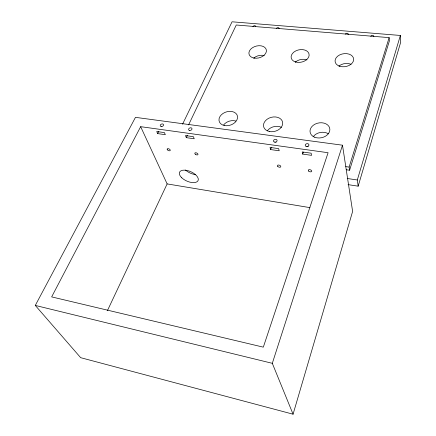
<?xml version="1.0" encoding="UTF-8"?>
<svg xmlns="http://www.w3.org/2000/svg" width="436" height="436" viewBox="0 0 436 436"><rect width="100%" height="100%" fill="white"/><g stroke="black" fill="none" stroke-linecap="round" stroke-linejoin="round"><path stroke-width="0.65" d="M293.068 414.2L352.62 211.433L342.5 145.199L135.471 117.349L35.289 305.429L80.66 357.678L293.068 414.2L272.309 363.319L342.5 145.199M348.07 184.635L358.163 186.172L400.711 42.145L400.373 35.458L232.061 21.8L182.542 124.227M358.163 186.172L357.318 179.992L400.373 35.458M346.228 169.746L349.596 170.236L389.364 41L389.141 37.627L236.263 25.005L188.575 124.914M349.596 170.236L349.127 167.081L389.141 37.627M302.704 154.099L302.23 151.935L311.135 153.189L311.582 155.352L302.704 154.099L303.385 152.197M270.603 149.564L270.026 147.417L278.659 148.632L279.214 150.78L270.603 149.564L271.328 147.695M107.392 310.705L167.135 183.905L140.654 126.669L328.09 152.714L263.317 347.16L51.655 296.894L140.654 126.669M186.308 137.651L185.474 135.558L193.415 136.67L194.227 138.773L186.308 137.651L187.425 135.291M157.636 133.601L156.72 131.519L164.432 132.604L165.331 134.686L157.636 133.601L158.802 131.285M345.764 166.596L349.127 167.081M347.241 178.482L357.318 179.992M167.135 183.905L309.898 207.623M35.289 305.429L272.309 363.319M307.249 146.654A1.858 1.428 -11.8 0 1 308.203 146.583M275.634 142.305A1.826 1.384 -14.5 0 1 276.102 142.223M195.312 174.585A10.104 5.156 24.2 0 1 185.513 170.002M345.416 34.139A1.444 0.97 -9.2 0 1 347.334 33.3A1.444 0.97 -9.2 0 1 348.064 34.618M276.408 28.438A1.39 0.921 -13.3 0 1 278.119 27.604A1.39 0.921 -13.3 0 1 279.013 28.656M370.894 36.51A1.472 0.992 -7.6 0 1 372.497 35.365A1.472 0.992 -7.6 0 1 373.783 36.482M252.984 26.754A1.368 0.899 -14.7 0 1 254.58 25.68A1.368 0.899 -14.7 0 1 255.6 26.721M313.141 136.811A9.859 7.499 -10.5 0 1 328.472 133.879M253.725 58.157A8.802 6.044 -14.7 0 1 264.221 55.552M267.393 130.751A9.603 7.205 -14.4 0 1 281.427 127.345M338.886 66.125A9.249 6.496 -9 0 1 351.007 64.261M295.259 62.228A9.009 6.273 -12 0 1 306.971 59.874M223.586 124.952A9.396 6.905 -17.8 0 1 235.865 121.034M167.359 149.777A1.695 0.877 25.6 0 0 170.089 150.627A1.695 0.877 25.6 0 0 168.65 148.769A1.695 0.877 25.6 0 0 167.359 149.777M195.263 154.17A1.711 0.905 24.4 0 0 197.944 154.573A1.711 0.905 24.4 0 0 195.982 152.78A1.711 0.905 24.4 0 0 195.263 154.17M308.633 171.059A1.815 1.008 19 0 0 311.631 171.506A1.815 1.008 19 0 0 309.789 169.648A1.815 1.008 19 0 0 308.633 171.059M277.792 166.465A1.782 0.981 20.5 0 0 280.702 166.901A1.782 0.981 20.5 0 0 278.822 165.059A1.782 0.981 20.5 0 0 277.792 166.465M189.682 130.457A1.766 1.275 -20.7 0 0 191.998 128.647A1.766 1.275 -20.7 0 0 189.24 128.277A1.766 1.275 -20.7 0 0 189.682 130.457M274.309 142.038A1.837 1.39 -14.6 0 0 277.089 140.61A1.837 1.39 -14.6 0 0 274.435 139.585A1.837 1.39 -14.6 0 0 274.309 142.038M161.244 126.544A1.744 1.237 -22.4 0 0 163.56 124.767A1.744 1.237 -22.4 0 0 160.884 124.407A1.744 1.237 -22.4 0 0 161.244 126.544M306.143 146.414A1.869 1.428 -11.8 0 0 308.944 144.959A1.869 1.428 -11.8 0 0 306.186 143.913A1.869 1.428 -11.8 0 0 306.143 146.414M181.763 177.79A10.175 5.096 24.2 0 0 197.873 180.951A10.175 5.096 24.2 0 0 186.81 170.416A10.175 5.096 24.2 0 0 181.763 177.79M314.792 137.264A10.006 7.526 -10.6 0 0 329.872 129.732A10.006 7.526 -10.6 0 0 315.152 124.102A10.006 7.526 -10.6 0 0 314.792 137.264M254.199 58.097A8.922 6.05 -14.7 0 0 266.363 50.053A8.922 6.05 -14.7 0 0 252.428 47.747A8.922 6.05 -14.7 0 0 254.199 58.097M269.41 131.509A9.745 7.227 -14.5 0 0 282.621 122.298A9.745 7.227 -14.5 0 0 267.246 119.159A9.745 7.227 -14.5 0 0 269.41 131.509M339.699 66.245A9.379 6.513 -9.2 0 0 353.689 59.427A9.379 6.513 -9.2 0 0 339.72 54.892A9.379 6.513 -9.2 0 0 339.699 66.245M295.314 61.901A9.134 6.284 -12.1 0 0 309.14 55.241A9.134 6.284 -12.1 0 0 295.908 50.838A9.134 6.284 -12.1 0 0 295.314 61.901M224.377 125.535A9.527 6.927 -17.8 0 0 237.544 116.559A9.527 6.927 -17.8 0 0 222.889 113.534A9.527 6.927 -17.8 0 0 224.377 125.535"/></g></svg>
